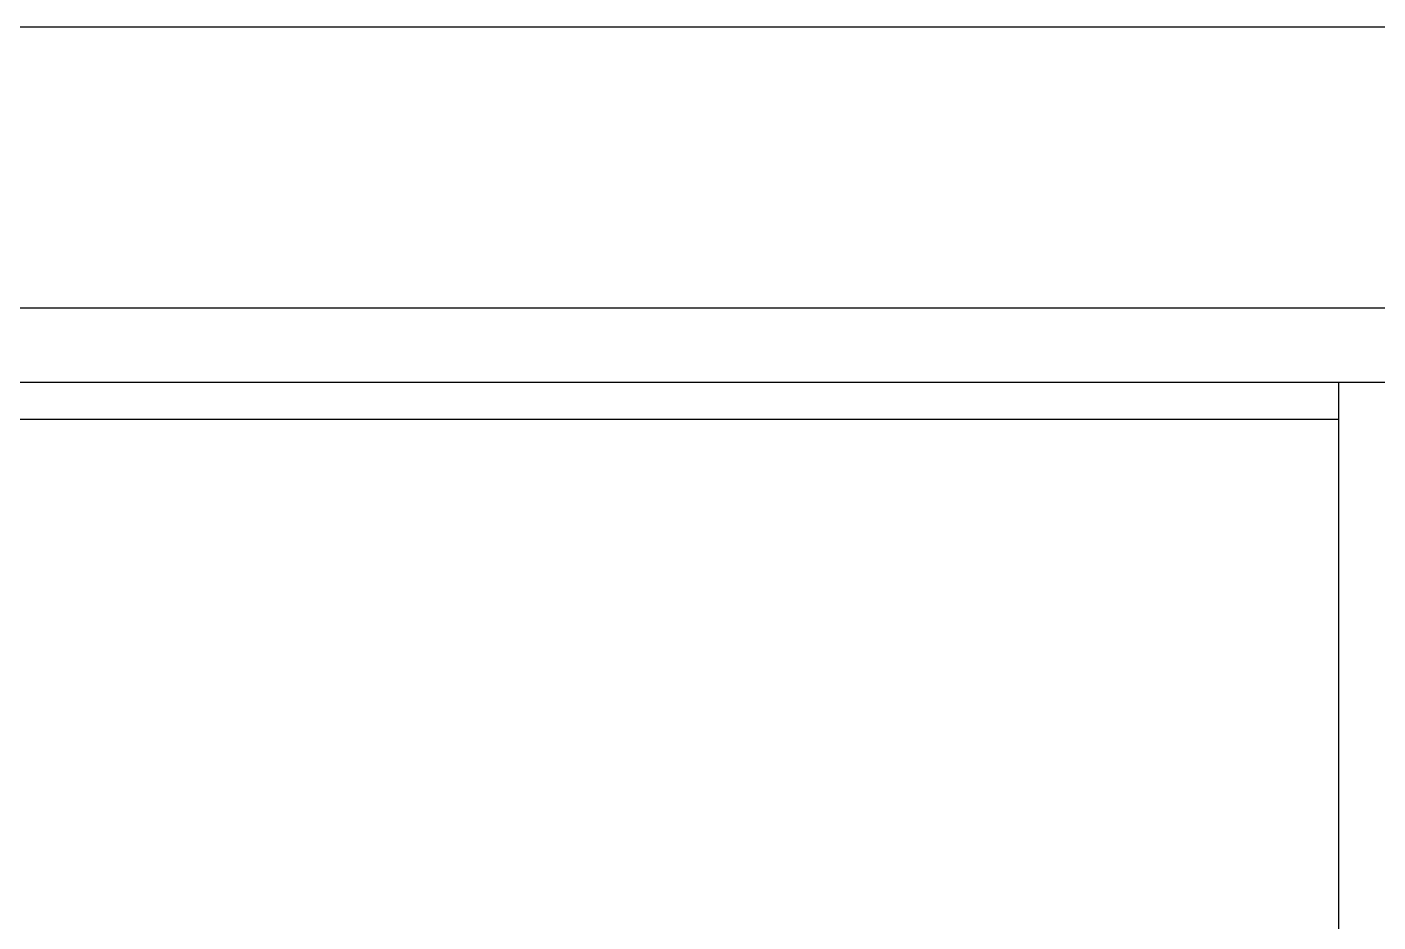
# Model space of a CAD drawing. Header units: metres. Extents: x 244.4 to 340.3, y -4.1 to 64.3.
# Drawn here: x 263.057 to 263.778, y 48.722 to 49.2 of the extents above; entities that cross this region are included whole.
import ezdxf

# ---------------------------------------------------------------- set-up
doc = ezdxf.new("R2010")
doc.units = ezdxf.units.M
doc.layers.add('Edges', color=7, linetype='Continuous')

# ---------------------------------------------------------------- blocks, each defined once
blk = doc.blocks.new('Laundry Service Area pl')
at = {"layer": 'Edges'}
for p, q in [((3.16347, 3.06611), (3.48801, 3.06611)), ((3.48801, 3.06611), (4.1739, 3.06611)), ((4.1739, 3.06611), (4.1739, 3.04611)), ((4.1739, 3.06611), (4.84622, 3.06611)), ((4.1739, 3.04611), (3.14843, 3.04611)), ((4.1739, 3.04611), (4.1739, 2.41611))]:
    blk.add_line(p, q, dxfattribs=at)

msp = doc.modelspace()

# ---------------------------------------------------------------- linework, layer by layer
at = {"layer": 'Edges'}
for p, q in [((265.10089, 49.19953), (261.24767, 49.19953)), ((261.24767, 49.04953), (265.10089, 49.04953))]:
    msp.add_line(p, q, dxfattribs=at)

# ---------------------------------------------------------------- block references
msp.add_blockref('Laundry Service Area pl', (259.58299, 45.94387))

doc.saveas('drawing.dxf')
